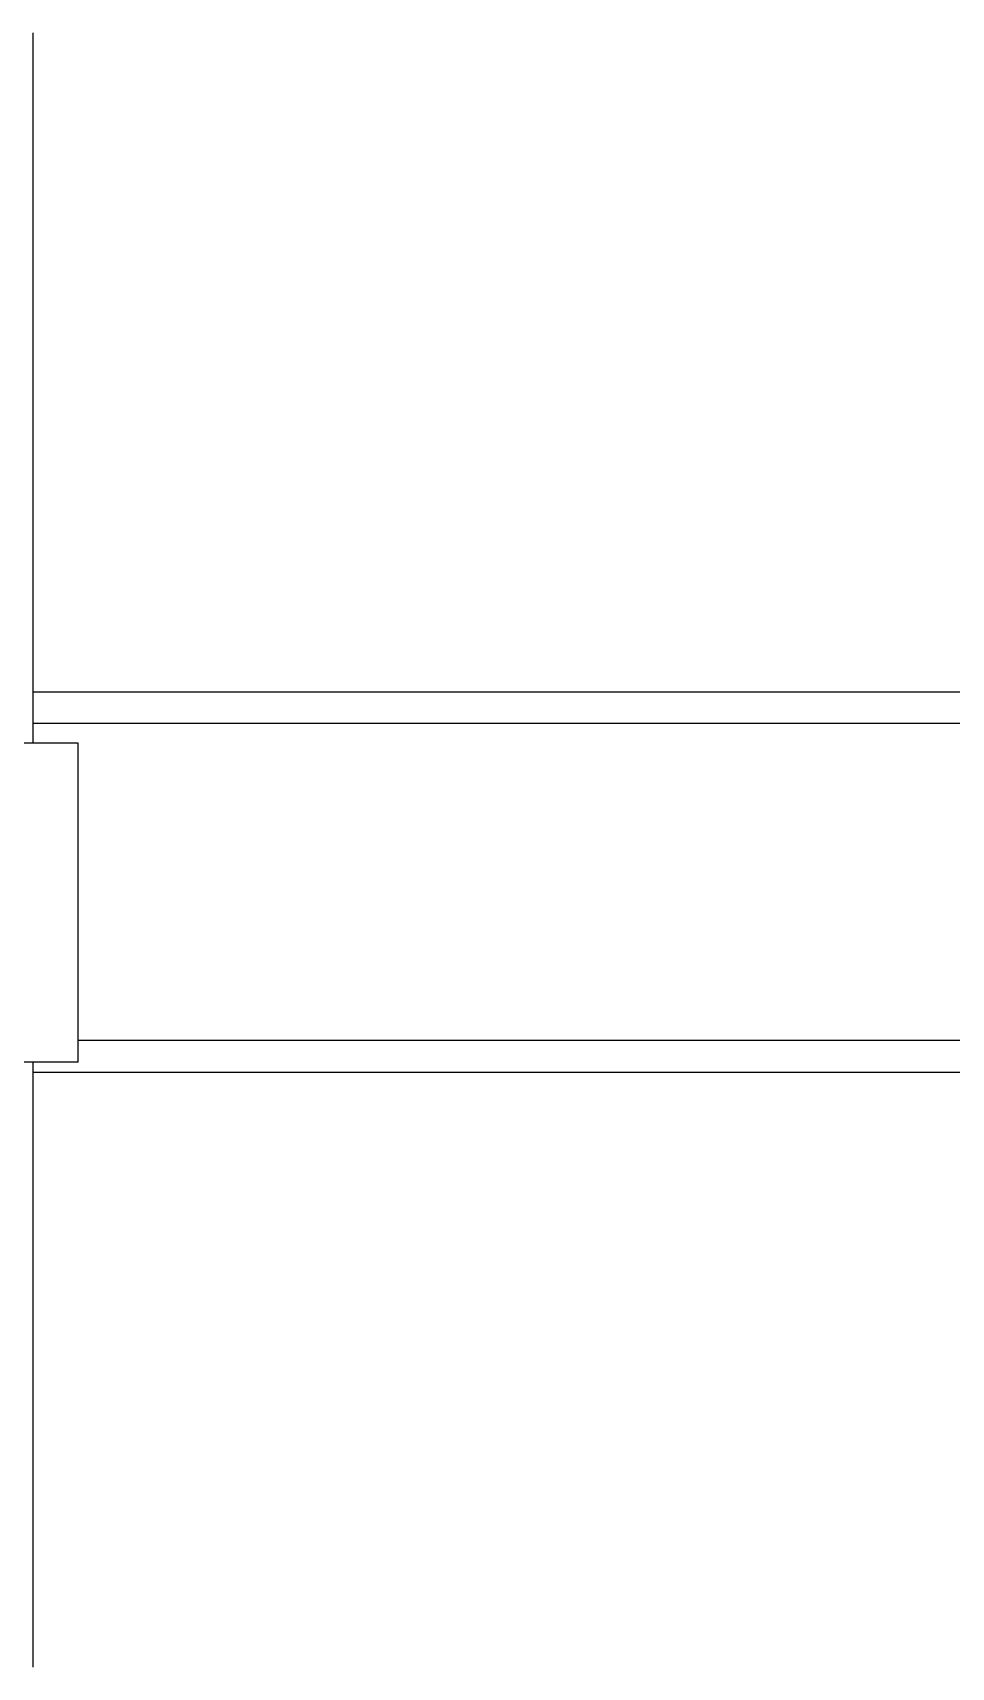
# Model space of a CAD drawing. Extents: x -427546 to -314919, y 698702 to 968782.
# Drawn here: x -409028 to -408521, y 889528 to 890430 of the extents above; entities that cross this region are included whole.
import ezdxf

# ---------------------------------------------------------------- set-up
doc = ezdxf.new("R2010")
doc.units = 0
doc.header["$LTSCALE"] = 1000
doc.header["$MEASUREMENT"] = 0
doc.layers.get('0').update_dxf_attribs({"linetype": 'CONTINUOUS'})

msp = doc.modelspace()

# ---------------------------------------------------------------- linework, layer by layer
at = {"linetype": 'CONTINUOUS'}
for p, q in [((-409028.46, 890430.23), (-409028.46, 890038.14)), ((-409003.29, 890038.14), (-409208.13, 890038.14)), ((-409003.29, 889861.94), (-409003.29, 890038.14)), ((-409003.29, 889861.94), (-409208.13, 889861.94)), ((-409028.46, 889861.94), (-409028.46, 889528))]:
    msp.add_line(p, q, dxfattribs=at)
for p, q in [((-407905.35, 890066.3), (-409028.46, 890066.29)), ((-408121.27, 890048.97), (-409028.46, 890048.97)), ((-408123.91, 889873.91), (-409003.29, 889873.91)), ((-407905.35, 889856.5), (-409028.46, 889856.28))]:
    msp.add_line(p, q)

doc.saveas('drawing.dxf')
